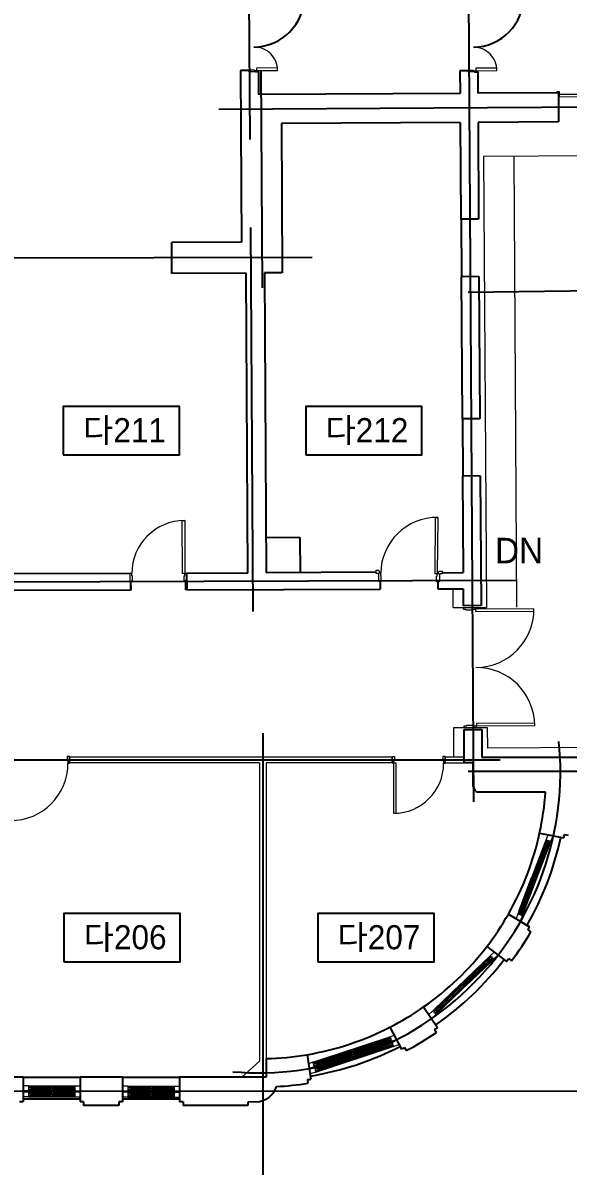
# Model space of a CAD drawing. Header units: millimetres. Extents: x 580267 to 706267, y -57600 to 28800.
# Drawn here: x 667335 to 676379, y -27585 to -8622 of the extents above; entities that cross this region are included whole.
import ezdxf
from ezdxf.enums import TextEntityAlignment as Align

# ---------------------------------------------------------------- set-up
doc = ezdxf.new("R2010")
doc.units = ezdxf.units.MM
doc.header["$LTSCALE"] = 5
for name, color, linetype, lineweight in [('ELE-1 (벽체 마감)', 3, 'Continuous', 9), ('ELE-2 (마감 창호)', 4, 'Continuous', 9), ('ELE-3  (마감)', 5, 'Continuous', 0)]:
    doc.layers.add(name, color=color, linetype=linetype, lineweight=lineweight)
for name, color, linetype in [('text', 7, 'Continuous'), ('단면선', 2, 'Continuous'), ('입면', 7, 'Continuous'), ('중심선', 1, 'Continuous')]:
    doc.layers.add(name, color=color, linetype=linetype)
doc.styles.get("Standard").update_dxf_attribs({"font": 'Gulim.ttf'})

msp = doc.modelspace()

# ---------------------------------------------------------------- linework, layer by layer
at = {"layer": 'ELE-1 (벽체 마감)'}
for p, q in [((676237.2, -9806.2), (677566, -9797.9)), ((676237.4, -9846.2), (677566.2, -9837.9)), ((674600.5, -11880.5), (674606.5, -12832.5)), ((674610.5, -11880.4), (674616.5, -12832.4)), ((674621.3, -15191.4), (674627.2, -16137.8)), ((674631.3, -15191.4), (674637.2, -16137.7)), ((668108.8, -20802), (668108.8, -20897)), ((673459.3, -20802), (668108.8, -20802)), ((673459.3, -20802), (673459.3, -20897)), ((674339.3, -20802), (674339.3, -20897)), ((674652.8, -20802), (674339.3, -20802)), ((671260.8, -20897), (668108.8, -20897)), ((671260.8, -20897), (671260.8, -25843.5)), ((673459.3, -20897), (671370.8, -20897)), ((671370.8, -20897), (671370.8, -25801.2)), ((674339.3, -20897), (674652.8, -20897)), ((671260.8, -25843.5), (670964.7, -26107.9))]:
    msp.add_line(p, q, dxfattribs=at)
at = {"layer": 'ELE-2 (마감 창호)'}
for p, q in [((671091.3, -9432.4), (671091.3, -9402.4)), ((671091.3, -9402.4), (671171.3, -9402.4)), ((671191.3, -9432.4), (671091.3, -9432.4)), ((671171.3, -9402.4), (671171.3, -9412.4)), ((671171.3, -9412.4), (671211.3, -9412.4)), ((671191.3, -9442.4), (671191.3, -9432.4)), ((671251.3, -9442.4), (671191.3, -9442.4)), ((671561, -9370.2), (671211.3, -9372.4)), ((671211.3, -9372.4), (671211.3, -9412.4)), ((671211.3, -9412.4), (671561.3, -9410.2)), ((671211.3, -9412.4), (671211.3, -9432.4)), ((671211.3, -9432.4), (671251.3, -9432.4)), ((671251.3, -9432.4), (671251.3, -9442.4)), ((671561.3, -9410.2), (671561, -9370.2)), ((674729.4, -9435.6), (674729.4, -9405.6)), ((674729.4, -9405.6), (674809.4, -9405.6)), ((674829.4, -9435.6), (674729.4, -9435.6)), ((674809.4, -9405.6), (674809.4, -9415.6)), ((674809.4, -9415.6), (674849.4, -9415.6)), ((674829.4, -9445.6), (674829.4, -9435.6)), ((674889.4, -9445.6), (674829.4, -9445.6)), ((675199.1, -9373.4), (674849.4, -9375.6)), ((674849.4, -9375.6), (674849.4, -9415.6)), ((674849.4, -9415.6), (675199.4, -9413.4)), ((674849.4, -9415.6), (674849.4, -9435.6)), ((674849.4, -9435.6), (674889.4, -9435.6)), ((674889.4, -9435.6), (674889.4, -9445.6)), ((675199.4, -9413.4), (675199.1, -9373.4)), ((676236.9, -9766.2), (676191.9, -9766.5)), ((676191.9, -9766.5), (676191.9, -9781.5)), ((676191.9, -9781.5), (676216.9, -9781.3)), ((676216.9, -9781.3), (676217.4, -9851.3)), ((676217.4, -9851.3), (676236.9, -9851.2)), ((676236.9, -9851.2), (676236.9, -9766.2)), ((669979, -16876), (670019, -16875.8)), ((669981.2, -17754), (669979, -16876)), ((670019, -16875.8), (670021.2, -17753.8)), ((674171.4, -17761.2), (674180.6, -16823.7)), ((674180.6, -16823.7), (674217.6, -16823.7)), ((674217.6, -16823.7), (674208.4, -17761.2)), ((669143.2, -17756), (669108.2, -17756.1)), ((669108.2, -17756.1), (669109, -17876)), ((669143.5, -17796), (669143.2, -17756)), ((669153.5, -17795.9), (669143.5, -17796)), ((669154, -17875.9), (669153.5, -17795.9)), ((670021.2, -17753.8), (669981.2, -17754)), ((670011.5, -17793.9), (670021.5, -17793.8)), ((670012, -17873.9), (670011.5, -17793.9)), ((670021.2, -17753.8), (670056.2, -17753.4)), ((670021.5, -17793.8), (670021.2, -17753.8)), ((670056.2, -17753.4), (670057, -17873.4)), ((673235.8, -17707), (673190.8, -17707)), ((673190.8, -17707), (673190.8, -17752)), ((673190.8, -17752), (673235.8, -17752)), ((673235.8, -17752), (673235.8, -17882)), ((673250.8, -17752), (673250.8, -17722)), ((673270.8, -17752), (673250.8, -17752)), ((673270.8, -17789), (673270.8, -17752)), ((673280.8, -17789), (673270.8, -17789)), ((673280.8, -17882), (673280.8, -17789)), ((674208.4, -17761.2), (674171.4, -17761.2)), ((674198.4, -17891.2), (674198.4, -17798.2)), ((674198.4, -17798.2), (674208.4, -17798.2)), ((674208.4, -17761.2), (674228.4, -17761.2)), ((674208.4, -17798.2), (674208.4, -17761.2)), ((674228.4, -17761.2), (674228.4, -17731.2)), ((674243.4, -17716.2), (674288.4, -17716.2)), ((674288.4, -17761.2), (674243.4, -17761.2)), ((674243.4, -17761.2), (674243.4, -17891.2)), ((674288.4, -17716.2), (674288.4, -17761.2)), ((669109, -17876), (669114, -17876)), ((669114, -17876), (669114.9, -18026.1)), ((669134, -17876), (669154, -17875.9)), ((669134.9, -18025.9), (669134, -17876)), ((670032, -17873.7), (670012, -17873.9)), ((670032.9, -18023.6), (670032, -17873.7)), ((670057, -17873.4), (670052, -17873.4)), ((670052, -17873.4), (670052.9, -18023.5)), ((673235.8, -17882), (673280.8, -17882)), ((674243.4, -17891.2), (674198.4, -17891.2)), ((669114.9, -18026.1), (669134.9, -18025.9)), ((670052.9, -18023.5), (670032.9, -18023.6)), ((674644.8, -18346.9), (674644.8, -18316.9)), ((674644.8, -18346.9), (674684.8, -18346.9)), ((674684.8, -18356.9), (674684.8, -18346.9)), ((674684.8, -18356.9), (674804.8, -18356.9)), ((674804.8, -18346.9), (674844.8, -18346.9)), ((674804.8, -18356.9), (674804.8, -18346.9)), ((674844.8, -18346.9), (674844.8, -18316.9)), ((675812.2, -18340.7), (674844.8, -18346.9)), ((674844.8, -18346.9), (674844.8, -18386.9)), ((674844.8, -18386.9), (675812.2, -18380.7)), ((675812.2, -18380.7), (675812.2, -18340.7)), ((674657.3, -20281.6), (674697.3, -20281.6)), ((674657.3, -20311.6), (674657.3, -20281.6)), ((674697.3, -20271.6), (674817.3, -20271.6)), ((674697.3, -20281.6), (674697.3, -20271.6)), ((674817.3, -20281.6), (674817.3, -20271.6)), ((674817.3, -20281.6), (674857.3, -20281.6)), ((674867.3, -20241.6), (674857.3, -20241.6)), ((674857.3, -20241.6), (674857.3, -20281.6)), ((674857.3, -20281.6), (675824.7, -20275.4)), ((674857.3, -20311.6), (674857.3, -20281.6)), ((675824.7, -20235.4), (674867.3, -20241.5)), ((674867.3, -20241.5), (674867.3, -20241.6)), ((675824.7, -20275.4), (675824.7, -20235.4)), ((668108.8, -20792), (668068.8, -20792)), ((668068.8, -20792), (668068.8, -20862)), ((668108.8, -20902), (668108.8, -20792)), ((673459.3, -20792), (673499.3, -20792)), ((673459.3, -20902), (673459.3, -20792)), ((673499.3, -20792), (673499.3, -20862)), ((674339.3, -20792), (674299.3, -20792)), ((674299.3, -20792), (674299.3, -20862)), ((674339.3, -20902), (674339.3, -20792)), ((668068.8, -20862), (668083.8, -20862)), ((668083.8, -20862), (668083.8, -20902)), ((668083.8, -20902), (668108.8, -20902)), ((673484.3, -20902), (673459.3, -20902)), ((673499.3, -20862), (673484.3, -20862)), ((673484.3, -20862), (673484.3, -20902)), ((673524.3, -20902), (673484.3, -20902)), ((673484.3, -20902), (673484.3, -21732)), ((673524.3, -21732), (673524.3, -20902)), ((674299.3, -20862), (674314.3, -20862)), ((674314.3, -20862), (674314.3, -20902)), ((674314.3, -20902), (674339.3, -20902)), ((673484.3, -21732), (673524.3, -21732)), ((675548.2, -23393.4), (676017.4, -22174.6)), ((676017.4, -22174.6), (676050.4, -22088.7)), ((676017.4, -22174.6), (676020.2, -22175.7)), ((676020.2, -22175.7), (676022, -22171)), ((676022, -22171), (676033.2, -22175.3)), ((676026, -22194), (676033.2, -22175.3)), ((676030.7, -22195.8), (676037.8, -22177.1)), ((676037.8, -22177.1), (676075.2, -22191.5)), ((676093.8, -22198.6), (676129.9, -22105.1)), ((675621.1, -23426.8), (676093.8, -22198.6)), ((675843.9, -22790.8), (676062.1, -22223.9)), ((675849.5, -22793), (676067.7, -22226.1)), ((676026, -22194), (676030.7, -22195.8)), ((676050.5, -22224.8), (676064.5, -22188.4)), ((676050.5, -22224.8), (676058.5, -22227.9)), ((676058.2, -22229.9), (676058.5, -22227.9)), ((676059.3, -22231.4), (676058.2, -22229.9)), ((676058.5, -22227.9), (676063, -22218.9)), ((676062.1, -22223.9), (676067.7, -22226.1)), ((676063, -22218.9), (676070.5, -22221.8)), ((676064.5, -22188.4), (676073.9, -22192)), ((676064.9, -22233.6), (676066.6, -22233.2)), ((676066.6, -22233.2), (676067.8, -22231.5)), ((676066.7, -22210.7), (676073.9, -22192)), ((676066.7, -22210.7), (676073.2, -22213.2)), ((676070.5, -22221.8), (676067.8, -22231.5)), ((676067.8, -22231.5), (676075.7, -22234.5)), ((676068, -22210.1), (676075.2, -22191.5)), ((676068, -22210.1), (676072.7, -22211.9)), ((676072.7, -22211.9), (676079.8, -22193.3)), ((676073.2, -22213.2), (676080.4, -22194.6)), ((676075.7, -22234.5), (676089.7, -22198.1)), ((676079.8, -22193.3), (676093.8, -22198.6)), ((676080.4, -22194.6), (676089.7, -22198.1)), ((675572.9, -23369.7), (675791.1, -22802.7)), ((675578.5, -23371.8), (675796.7, -22804.8)), ((675793.6, -22767.2), (675779.6, -22803.6)), ((675779.6, -22803.6), (675787.5, -22806.6)), ((675787.2, -22808.7), (675787.5, -22806.6)), ((675788.3, -22810.1), (675787.2, -22808.7)), ((675787.5, -22806.6), (675792, -22797.6)), ((675791.1, -22802.7), (675796.7, -22804.8)), ((675792, -22797.6), (675799.5, -22800.5)), ((675793.6, -22767.2), (675818.8, -22776.9)), ((675793.9, -22812.3), (675795.6, -22811.9)), ((675795.6, -22811.9), (675796.8, -22810.2)), ((675799.5, -22800.5), (675796.8, -22810.2)), ((675796.8, -22810.2), (675804.7, -22813.3)), ((675804.7, -22813.3), (675818.8, -22776.9)), ((675804.7, -22813.3), (675818.8, -22776.9)), ((675835.9, -22782.4), (675821.9, -22818.8)), ((675821.9, -22818.8), (675847.1, -22828.5)), ((675835.9, -22782.4), (675843.8, -22785.4)), ((675841.2, -22795.1), (675843.8, -22785.4)), ((675841.2, -22795.1), (675848.7, -22798)), ((675845, -22783.8), (675843.8, -22785.4)), ((675843.9, -22790.8), (675849.5, -22793)), ((675846.8, -22783.4), (675845, -22783.8)), ((675861.1, -22792.1), (675847.1, -22828.5)), ((675848.7, -22798), (675853.2, -22789)), ((675852.4, -22785.5), (675853.4, -22787)), ((675853.4, -22787), (675853.2, -22789)), ((675853.2, -22789), (675861.1, -22792.1)), ((675548.2, -23393.4), (675515.2, -23479.2)), ((675548.2, -23393.4), (675551, -23394.4)), ((675551, -23394.4), (675549.2, -23399.1)), ((675549.2, -23399.1), (675560.4, -23403.4)), ((675550.5, -23398.5), (675564.5, -23362.1)), ((675550.5, -23398.5), (675559.9, -23402.1)), ((675567, -23383.5), (675559.9, -23402.1)), ((675567.6, -23384.8), (675560.4, -23403.4)), ((675564.5, -23362.1), (675572.5, -23365.2)), ((675572.3, -23386.6), (675565.1, -23405.2)), ((675565.1, -23405.2), (675602.4, -23419.6)), ((675573.6, -23386), (675566.4, -23404.6)), ((675566.4, -23404.6), (675575.7, -23408.2)), ((675567, -23383.5), (675573.6, -23386)), ((675567.6, -23384.8), (675572.3, -23386.6)), ((675572.5, -23365.2), (675569.8, -23374.9)), ((675569.8, -23374.9), (675577.3, -23377.8)), ((675573.6, -23363.5), (675572.5, -23365.2)), ((675572.5, -23370.6), (675578.1, -23372.7)), ((675575.4, -23363.1), (675573.6, -23363.5)), ((675589.7, -23371.8), (675575.7, -23408.2)), ((675577.3, -23377.8), (675581.8, -23368.8)), ((675581, -23365.3), (675582, -23366.7)), ((675582, -23366.7), (675581.8, -23368.8)), ((675581.8, -23368.8), (675589.7, -23371.8)), ((675621.1, -23426.8), (675584.9, -23520.7)), ((675609.6, -23400.9), (675602.4, -23419.6)), ((675614.3, -23402.7), (675607.1, -23421.4)), ((675607.1, -23421.4), (675621.1, -23426.8)), ((675609.6, -23400.9), (675614.3, -23402.7)), ((675084.3, -24098.9), (675150.8, -24035.3)), ((674134.6, -25006.1), (675084.3, -24098.9)), ((674186.2, -25067.4), (675143.2, -24153.3)), ((674661.8, -24584.8), (675103.7, -24162.6)), ((674665.9, -24589.1), (675107.8, -24167)), ((675083.8, -24120.1), (675098.3, -24106.3)), ((675083.8, -24120.1), (675087.3, -24123.7)), ((675084.3, -24098.9), (675086.4, -24101)), ((675086.4, -24101), (675090, -24097.6)), ((675087.3, -24123.7), (675101.7, -24109.9)), ((675090, -24097.6), (675098.3, -24106.3)), ((675092.8, -24158.5), (675121, -24131.5)), ((675092.8, -24158.5), (675098.7, -24164.6)), ((675097.6, -24166.4), (675098.7, -24164.6)), ((675097.9, -24168.2), (675097.6, -24166.4)), ((675098.7, -24164.6), (675106.6, -24158.4)), ((675101.7, -24109.9), (675129.3, -24138.8)), ((675102.1, -24172.5), (675103.8, -24172.9)), ((675103.7, -24162.6), (675107.8, -24167)), ((675103.8, -24172.9), (675105.6, -24171.9)), ((675112.1, -24164.2), (675105.6, -24171.9)), ((675105.6, -24171.9), (675111.5, -24178)), ((675106.6, -24158.4), (675112.1, -24164.2)), ((675111.5, -24178), (675139.7, -24151.1)), ((675113.5, -24152.6), (675127.9, -24138.8)), ((675113.5, -24152.6), (675118.3, -24157.7)), ((675114.9, -24152.6), (675129.3, -24138.8)), ((675114.9, -24152.6), (675118.3, -24156.2)), ((675118.3, -24156.2), (675132.8, -24142.4)), ((675118.3, -24157.7), (675132.8, -24143.8)), ((675121, -24131.5), (675127.9, -24138.8)), ((675132.8, -24142.4), (675143.2, -24153.3)), ((675132.8, -24143.8), (675139.7, -24151.1)), ((675143.2, -24153.3), (675215.8, -24083.8)), ((674167, -24995.1), (674609, -24572.9)), ((674171.2, -24999.5), (674613.2, -24577.3)), ((674626.3, -24541.9), (674598.1, -24568.8)), ((674598.1, -24568.8), (674604, -24574.9)), ((674602.9, -24576.7), (674604, -24574.9)), ((674603.2, -24578.5), (674602.9, -24576.7)), ((674604, -24574.9), (674611.9, -24568.8)), ((674607.4, -24582.8), (674609.1, -24583.2)), ((674609, -24572.9), (674613.2, -24577.3)), ((674609.1, -24583.2), (674610.9, -24582.2)), ((674617.5, -24574.5), (674610.9, -24582.2)), ((674610.9, -24582.2), (674616.8, -24588.3)), ((674611.9, -24568.8), (674617.5, -24574.5)), ((674616.8, -24588.3), (674645, -24561.4)), ((674616.8, -24588.3), (674645, -24561.4)), ((674626.3, -24541.9), (674645, -24561.4)), ((674658.2, -24573.7), (674630, -24600.6)), ((674630, -24600.6), (674648.6, -24620.2)), ((674676.8, -24593.2), (674648.6, -24620.2)), ((674657.5, -24587.5), (674664, -24579.9)), ((674657.5, -24587.5), (674663, -24593.3)), ((674658.2, -24573.7), (674664, -24579.9)), ((674661.8, -24584.8), (674665.9, -24589.1)), ((674663, -24593.3), (674670.9, -24587.1)), ((674665.8, -24578.8), (674664, -24579.9)), ((674667.6, -24579.2), (674665.8, -24578.8)), ((674672, -24585.3), (674670.9, -24587.1)), ((674670.9, -24587.1), (674676.8, -24593.2)), ((674671.7, -24583.6), (674672, -24585.3)), ((674134.6, -25006.1), (674068.1, -25069.6)), ((674136.7, -25008.2), (674133.1, -25011.7)), ((674133.1, -25011.7), (674141.3, -25020.4)), ((674134.5, -25011.7), (674162.7, -24984.8)), ((674134.5, -25011.7), (674141.4, -25019)), ((674134.6, -25006.1), (674136.7, -25008.2)), ((674155.8, -25006.6), (674141.3, -25020.4)), ((674155.8, -25005.1), (674141.4, -25019)), ((674159.3, -25010.2), (674144.8, -25024)), ((674144.8, -25024), (674172.4, -25052.9)), ((674160.7, -25010.2), (674146.2, -25024)), ((674146.2, -25024), (674153.1, -25031.3)), ((674181.3, -25004.3), (674153.1, -25031.3)), ((674155.8, -25005.1), (674160.7, -25010.2)), ((674155.8, -25006.6), (674159.3, -25010.2)), ((674168.5, -24990.9), (674162, -24998.6)), ((674162, -24998.6), (674167.5, -25004.4)), ((674162.7, -24984.8), (674168.5, -24990.9)), ((674166.3, -24995.8), (674170.5, -25000.2)), ((674167.5, -25004.4), (674175.5, -24998.2)), ((674170.3, -24989.9), (674168.5, -24990.9)), ((674172.1, -24990.3), (674170.3, -24989.9)), ((674176.6, -24996.4), (674175.5, -24998.2)), ((674175.5, -24998.2), (674181.3, -25004.3)), ((674176.2, -24994.7), (674176.6, -24996.4)), ((674186.2, -25067.4), (674113.6, -25136.8)), ((674186.9, -25039.1), (674172.4, -25052.9)), ((674190.3, -25042.7), (674175.9, -25056.5)), ((674175.9, -25056.5), (674186.2, -25067.4)), ((674186.9, -25039.1), (674190.3, -25042.7)), ((672146, -25862), (673421.3, -25438.8)), ((672166.4, -25939.5), (673451.2, -25513.2)), ((672174.3, -25947.2), (673449.6, -25524.1)), ((672194.7, -26024.7), (673479.5, -25598.5)), ((672817.1, -25702), (673411.5, -25504.8)), ((672819, -25707.7), (673413.4, -25510.4)), ((672845.4, -25787.2), (673439.8, -25590)), ((672847.3, -25792.9), (673441.7, -25595.7)), ((673403.5, -25496.4), (673440.5, -25484.1)), ((673403.5, -25496.4), (673406.2, -25504.4)), ((673403.9, -25507.3), (673404.4, -25505.5)), ((673404.4, -25505.5), (673406.2, -25504.4)), ((673405.8, -25513), (673407.2, -25514.1)), ((673406.2, -25504.4), (673416, -25502.2)), ((673407.2, -25514.1), (673409.3, -25513.9)), ((673418.5, -25509.8), (673409.3, -25513.9)), ((673409.3, -25513.9), (673412, -25522)), ((673411.5, -25504.8), (673413.4, -25510.4)), ((673411.8, -25457.8), (673430.7, -25451.5)), ((673411.8, -25457.8), (673413.3, -25462.5)), ((673412, -25522), (673449, -25509.7)), ((673413.3, -25462.5), (673432.3, -25456.2)), ((673416, -25502.2), (673418.5, -25509.8)), ((673421.3, -25438.8), (673494.8, -25414.5)), ((673421.3, -25438.8), (673422.2, -25441.7)), ((673422.2, -25441.7), (673427, -25440.1)), ((673424.7, -25499.9), (673443.6, -25493.6)), ((673424.7, -25499.9), (673426.9, -25506.5)), ((673425.9, -25500.5), (673444.9, -25494.2)), ((673425.9, -25500.5), (673427.5, -25505.3)), ((673426.9, -25506.5), (673445.8, -25500.2)), ((673427, -25440.1), (673430.7, -25451.5)), ((673427.5, -25505.3), (673446.5, -25499)), ((673431.8, -25581.6), (673468.8, -25569.3)), ((673431.8, -25581.6), (673434.4, -25589.7)), ((673432.2, -25592.5), (673432.7, -25590.8)), ((673432.3, -25456.2), (673444.9, -25494.2)), ((673432.7, -25590.8), (673434.4, -25589.7)), ((673434.1, -25598.2), (673435.5, -25599.3)), ((673434.4, -25589.7), (673444.3, -25587.5)), ((673435.5, -25599.3), (673437.6, -25599.2)), ((673446.8, -25595.1), (673437.6, -25599.2)), ((673437.6, -25599.2), (673440.3, -25607.3)), ((673439.8, -25590), (673441.7, -25595.7)), ((673440, -25543.1), (673459, -25536.8)), ((673440, -25543.1), (673441.6, -25547.8)), ((673440.3, -25607.3), (673477.3, -25595)), ((673440.5, -25484.1), (673443.6, -25493.6)), ((673441.6, -25547.8), (673460.6, -25541.5)), ((673444.3, -25587.5), (673446.8, -25595.1)), ((673445.8, -25500.2), (673449, -25509.7)), ((673446.5, -25499), (673451.2, -25513.2)), ((673449.6, -25524.1), (673536.9, -25495.1)), ((673449.6, -25524.1), (673450.5, -25526.9)), ((673450.5, -25526.9), (673455.2, -25525.4)), ((673451.2, -25513.2), (673532.3, -25486.3)), ((673453, -25585.1), (673471.9, -25578.8)), ((673453, -25585.1), (673455.2, -25591.8)), ((673454.2, -25585.8), (673473.2, -25579.5)), ((673454.2, -25585.8), (673455.8, -25590.5)), ((673455.2, -25525.4), (673459, -25536.8)), ((673455.2, -25591.8), (673474.1, -25585.5)), ((673455.8, -25590.5), (673474.8, -25584.2)), ((673460.6, -25541.5), (673473.2, -25579.5)), ((673468.8, -25569.3), (673471.9, -25578.8)), ((673474.1, -25585.5), (673477.3, -25595)), ((673474.8, -25584.2), (673479.5, -25598.5)), ((673479.5, -25598.5), (673574.4, -25567)), ((672180, -25866), (672774.5, -25668.7)), ((672181.9, -25871.6), (672776.4, -25674.4)), ((672208.3, -25951.2), (672802.8, -25754)), ((672210.2, -25956.9), (672804.7, -25759.7)), ((672803.5, -25648), (672766.4, -25660.3)), ((672766.4, -25660.3), (672769.1, -25668.4)), ((672766.9, -25671.2), (672767.4, -25669.5)), ((672767.4, -25669.5), (672769.1, -25668.4)), ((672768.8, -25676.9), (672770.2, -25678)), ((672769.1, -25668.4), (672778.9, -25666.2)), ((672770.2, -25678), (672772.3, -25677.9)), ((672781.4, -25673.8), (672772.3, -25677.9)), ((672772.3, -25677.9), (672774.9, -25685.9)), ((672774.5, -25668.7), (672776.4, -25674.4)), ((672774.9, -25685.9), (672812, -25673.7)), ((672774.9, -25685.9), (672812, -25673.7)), ((672778.9, -25666.2), (672781.4, -25673.8)), ((672818.6, -25690.4), (672781.6, -25702.7)), ((672781.6, -25702.7), (672790.1, -25728.3)), ((672827.1, -25716.1), (672790.1, -25728.3)), ((672831.7, -25733.3), (672794.7, -25745.6)), ((672794.7, -25745.6), (672797.4, -25753.6)), ((672795.2, -25756.5), (672795.7, -25754.7)), ((672795.7, -25754.7), (672797.4, -25753.6)), ((672797.1, -25762.2), (672798.5, -25763.3)), ((672797.4, -25753.6), (672807.2, -25751.4)), ((672798.5, -25763.3), (672800.6, -25763.1)), ((672809.7, -25759), (672800.6, -25763.1)), ((672800.6, -25763.1), (672803.2, -25771.2)), ((672802.8, -25754), (672804.7, -25759.7)), ((672803.2, -25771.2), (672840.3, -25758.9)), ((672803.2, -25771.2), (672840.3, -25758.9)), ((672803.5, -25648), (672812, -25673.7)), ((672807.2, -25751.4), (672809.7, -25759)), ((672846.9, -25775.7), (672809.9, -25788)), ((672809.9, -25788), (672818.4, -25813.6)), ((672812.1, -25702.6), (672821.3, -25698.5)), ((672812.1, -25702.6), (672814.6, -25710.2)), ((672814.6, -25710.2), (672824.4, -25708)), ((672817.1, -25702), (672819, -25707.7)), ((672818.6, -25690.4), (672821.3, -25698.5)), ((672823.3, -25698.3), (672821.3, -25698.5)), ((672824.7, -25699.4), (672823.3, -25698.3)), ((672826.1, -25706.9), (672824.4, -25708)), ((672824.4, -25708), (672827.1, -25716.1)), ((672826.6, -25705.1), (672826.1, -25706.9)), ((672831.7, -25733.3), (672840.3, -25758.9)), ((672840.4, -25787.9), (672849.5, -25783.8)), ((672840.4, -25787.9), (672842.9, -25795.4)), ((672845.4, -25787.2), (672847.3, -25792.9)), ((672846.9, -25775.7), (672849.5, -25783.8)), ((672851.6, -25783.6), (672849.5, -25783.8)), ((672853, -25784.7), (672851.6, -25783.6)), ((672146, -25862), (672072.8, -25886.2)), ((672166.4, -25939.5), (672085.4, -25966.3)), ((672174.3, -25947.2), (672087, -25976.2)), ((672146.9, -25864.8), (672142.2, -25866.4)), ((672142.2, -25866.4), (672146, -25877.8)), ((672143.5, -25867), (672180.5, -25854.7)), ((672143.5, -25867), (672146.6, -25876.5)), ((672146, -25862), (672146.9, -25864.8)), ((672165, -25871.5), (672146, -25877.8)), ((672165.6, -25870.2), (672146.6, -25876.5)), ((672166.5, -25876.2), (672147.6, -25882.5)), ((672147.6, -25882.5), (672160.2, -25920.5)), ((672167.8, -25876.8), (672148.8, -25883.1)), ((672148.8, -25883.1), (672152, -25892.6)), ((672189, -25880.4), (672152, -25892.6)), ((672179.1, -25914.2), (672160.2, -25920.5)), ((672180.7, -25918.9), (672161.7, -25925.2)), ((672161.7, -25925.2), (672166.4, -25939.5)), ((672165, -25871.5), (672166.5, -25876.2)), ((672165.6, -25870.2), (672167.8, -25876.8)), ((672175.2, -25950.1), (672170.5, -25951.6)), ((672170.5, -25951.6), (672174.3, -25963)), ((672171.8, -25952.3), (672208.8, -25940)), ((672171.8, -25952.3), (672174.9, -25961.8)), ((672183.2, -25862.8), (672174, -25866.9)), ((672174, -25866.9), (672176.5, -25874.5)), ((672174.3, -25947.2), (672175.2, -25950.1)), ((672193.3, -25956.7), (672174.3, -25963)), ((672193.9, -25955.5), (672174.9, -25961.8)), ((672194.8, -25961.5), (672175.8, -25967.8)), ((672175.8, -25967.8), (672188.4, -26005.7)), ((672176.5, -25874.5), (672186.3, -25872.3)), ((672196.1, -25962.1), (672177.1, -25968.4)), ((672177.1, -25968.4), (672180.3, -25977.9)), ((672179, -25866.3), (672180.9, -25872)), ((672179.1, -25914.2), (672180.7, -25918.9)), ((672217.3, -25965.6), (672180.3, -25977.9)), ((672180.5, -25854.7), (672183.2, -25862.8)), ((672185.2, -25862.6), (672183.2, -25862.8)), ((672186.6, -25863.7), (672185.2, -25862.6)), ((672188, -25871.2), (672186.3, -25872.3)), ((672186.3, -25872.3), (672189, -25880.4)), ((672188.5, -25869.4), (672188, -25871.2)), ((672193.3, -25956.7), (672194.8, -25961.5)), ((672193.9, -25955.5), (672196.1, -25962.1)), ((672211.4, -25948.1), (672202.3, -25952.2)), ((672202.3, -25952.2), (672204.8, -25959.7)), ((672204.8, -25959.7), (672214.6, -25957.5)), ((672207.3, -25951.5), (672209.2, -25957.2)), ((672208.8, -25940), (672211.4, -25948.1)), ((672213.5, -25947.9), (672211.4, -25948.1)), ((672214.9, -25949), (672213.5, -25947.9)), ((672216.3, -25956.4), (672214.6, -25957.5)), ((672214.6, -25957.5), (672217.3, -25965.6)), ((672216.8, -25954.7), (672216.3, -25956.4)), ((672855.4, -25801.3), (672818.4, -25813.6)), ((672842.9, -25795.4), (672852.7, -25793.2)), ((672854.4, -25792.1), (672852.7, -25793.2)), ((672852.7, -25793.2), (672855.4, -25801.3)), ((672854.9, -25790.4), (672854.4, -25792.1)), ((672194.7, -26024.7), (672099.6, -26056.3)), ((672207.4, -25999.4), (672188.4, -26005.7)), ((672209, -26004.2), (672190, -26010.5)), ((672190, -26010.5), (672194.7, -26024.7)), ((672207.4, -25999.4), (672209, -26004.2)), ((667434.9, -26255.3), (667341.9, -26255.4)), ((667430, -26335.3), (667341.9, -26335.4)), ((667435, -26355.3), (667342, -26355.4)), ((667429.9, -26258.3), (667429.9, -26270.3)), ((667434.9, -26258.3), (667429.9, -26258.3)), ((667449.9, -26270.3), (667429.9, -26270.3)), ((667430, -26275.3), (667430, -26315.3)), ((667450, -26275.3), (667430, -26275.3)), ((667450, -26315.3), (667430, -26315.3)), ((667430, -26320.3), (667430, -26335.3)), ((667450, -26320.3), (667430, -26320.3)), ((667430, -26335.3), (668197.8, -26334.8)), ((667430.9, -26259.3), (667430.9, -26269.3)), ((667430.9, -26259.3), (667469.9, -26259.3)), ((667450.9, -26269.3), (667430.9, -26269.3)), ((667431, -26276.3), (667431, -26286.3)), ((667451, -26276.3), (667431, -26276.3)), ((667470, -26286.3), (667431, -26286.3)), ((667434.9, -26255.3), (668192.8, -26254.8)), ((667434.9, -26255.3), (667434.9, -26258.3)), ((667435, -26355.3), (668192.9, -26354.8)), ((667435, -26355.3), (667435, -26358.3)), ((667449.9, -26270.3), (667450, -26275.3)), ((667450, -26315.3), (667450, -26320.3)), ((667450.9, -26269.3), (667451, -26276.3)), ((667469.9, -26267.8), (667459.9, -26268.8)), ((667459.9, -26268.8), (667460, -26276.8)), ((667460, -26276.8), (667470, -26277.8)), ((667464.9, -26269.8), (667465, -26275.8)), ((667465.9, -26269.8), (667799.4, -26269.6)), ((667466, -26275.8), (667799.4, -26275.6)), ((667469.9, -26259.3), (667469.9, -26267.8)), ((667471.9, -26268.3), (667469.9, -26267.8)), ((667472, -26277.3), (667470, -26277.8)), ((667470, -26277.8), (667470, -26286.3)), ((667472.9, -26269.8), (667471.9, -26268.3)), ((667473, -26275.8), (667472, -26277.3)), ((667791.4, -26269.6), (667792.4, -26268.1)), ((667791.4, -26275.6), (667792.4, -26277.1)), ((667792.4, -26268.1), (667794.4, -26267.6)), ((667792.4, -26277.1), (667794.4, -26277.6)), ((667794.4, -26259.1), (667794.4, -26267.6)), ((667833.4, -26259.1), (667794.4, -26259.1)), ((667794.4, -26267.6), (667804.4, -26268.6)), ((667804.4, -26276.6), (667794.4, -26277.6)), ((667794.4, -26277.6), (667794.4, -26286.1)), ((667794.4, -26286.1), (667833.4, -26286.1)), ((667794.4, -26286.1), (667833.4, -26286.1)), ((667795.5, -26304.1), (667795.5, -26331.1)), ((667834.5, -26304.1), (667795.5, -26304.1)), ((667834.5, -26331.1), (667795.5, -26331.1)), ((667799.4, -26269.6), (667799.4, -26275.6)), ((667804.4, -26268.6), (667804.4, -26276.6)), ((667824.5, -26313.6), (667834.5, -26312.6)), ((667824.5, -26313.6), (667824.5, -26321.6)), ((667824.5, -26321.6), (667834.5, -26322.6)), ((667829.5, -26314.6), (668162.8, -26314.3)), ((667829.5, -26314.6), (667829.5, -26320.6)), ((667829.5, -26320.6), (668162.8, -26320.3)), ((667833.4, -26259.1), (667833.4, -26286.1)), ((667834.5, -26304.1), (667834.5, -26312.6)), ((667836.5, -26313.1), (667834.5, -26312.6)), ((667836.5, -26322.1), (667834.5, -26322.6)), ((667834.5, -26322.6), (667834.5, -26331.1)), ((667837.5, -26314.6), (667836.5, -26313.1)), ((667837.5, -26320.6), (667836.5, -26322.1)), ((668154.8, -26314.3), (668155.8, -26312.8)), ((668154.8, -26320.3), (668155.8, -26321.8)), ((668155.8, -26312.8), (668157.8, -26312.3)), ((668155.8, -26321.8), (668157.8, -26322.3)), ((668157.8, -26303.8), (668157.8, -26312.3)), ((668157.8, -26303.8), (668196.8, -26303.8)), ((668157.8, -26312.3), (668167.8, -26313.3)), ((668167.8, -26321.3), (668157.8, -26322.3)), ((668157.8, -26322.3), (668157.8, -26330.8)), ((668157.8, -26330.8), (668196.8, -26330.8)), ((668162.8, -26314.3), (668162.8, -26320.3)), ((668167.8, -26313.3), (668167.8, -26321.3)), ((668176.8, -26313.8), (668176.8, -26320.8)), ((668176.8, -26313.8), (668196.8, -26313.8)), ((668176.8, -26320.8), (668196.8, -26320.8)), ((668177.8, -26269.8), (668177.8, -26274.8)), ((668177.8, -26269.8), (668197.8, -26269.8)), ((668177.8, -26274.8), (668197.8, -26274.8)), ((668177.8, -26314.8), (668177.8, -26319.8)), ((668177.8, -26314.8), (668197.8, -26314.8)), ((668177.8, -26319.8), (668197.8, -26319.8)), ((668192.8, -26254.8), (668192.8, -26257.8)), ((668192.8, -26254.8), (668285.8, -26254.8)), ((668192.8, -26257.8), (668197.8, -26257.8)), ((668192.9, -26354.8), (668192.9, -26357.8)), ((668192.9, -26354.8), (668285.9, -26354.8)), ((668192.9, -26357.8), (668197.9, -26357.8)), ((668196.8, -26303.8), (668196.8, -26313.8)), ((668196.8, -26320.8), (668196.8, -26330.8)), ((668197.8, -26257.8), (668197.8, -26269.8)), ((668197.8, -26274.8), (668197.8, -26314.8)), ((668197.8, -26319.8), (668197.8, -26334.8)), ((668197.8, -26334.8), (668285.9, -26334.8)), ((668197.9, -26357.8), (668197.9, -26369.8)), ((669083.2, -26259.2), (668989.2, -26259.3)), ((669078.2, -26339.2), (668989.3, -26339.3)), ((669078.2, -26262.2), (669078.2, -26274.2)), ((669083.2, -26262.2), (669078.2, -26262.2)), ((669098.2, -26274.2), (669078.2, -26274.2)), ((669078.2, -26279.2), (669078.2, -26319.2)), ((669098.2, -26279.2), (669078.2, -26279.2)), ((669098.2, -26319.2), (669078.2, -26319.2)), ((669078.2, -26324.2), (669078.2, -26339.2)), ((669098.2, -26324.2), (669078.2, -26324.2)), ((669078.2, -26339.2), (669846.1, -26338.7)), ((669079.2, -26263.2), (669079.2, -26273.2)), ((669079.2, -26263.2), (669118.2, -26263.2)), ((669099.2, -26273.2), (669079.2, -26273.2)), ((669079.2, -26280.2), (669079.2, -26290.2)), ((669099.2, -26280.2), (669079.2, -26280.2)), ((669118.2, -26290.2), (669079.2, -26290.2)), ((669083.2, -26259.2), (669841, -26258.7)), ((669083.2, -26259.2), (669083.2, -26262.2)), ((669098.2, -26274.2), (669098.2, -26279.2)), ((669098.2, -26319.2), (669098.2, -26324.2)), ((669099.2, -26273.2), (669099.2, -26280.2)), ((669118.2, -26271.7), (669108.2, -26272.7)), ((669108.2, -26272.7), (669108.2, -26280.7)), ((669108.2, -26280.7), (669118.2, -26281.7)), ((669113.2, -26273.7), (669113.2, -26279.7)), ((669114.2, -26273.7), (669447.7, -26273.4)), ((669114.2, -26279.7), (669447.7, -26279.4)), ((669118.2, -26263.2), (669118.2, -26271.7)), ((669120.2, -26272.2), (669118.2, -26271.7)), ((669120.2, -26281.2), (669118.2, -26281.7)), ((669118.2, -26281.7), (669118.2, -26290.2)), ((669121.2, -26273.7), (669120.2, -26272.2)), ((669121.2, -26279.7), (669120.2, -26281.2)), ((669439.7, -26273.5), (669440.7, -26272)), ((669439.7, -26279.5), (669440.7, -26281)), ((669440.7, -26272), (669442.7, -26271.5)), ((669440.7, -26281), (669442.7, -26281.5)), ((669481.6, -26262.9), (669442.6, -26263)), ((669442.6, -26263), (669442.7, -26271.5)), ((669442.7, -26271.5), (669452.7, -26272.4)), ((669452.7, -26280.4), (669442.7, -26281.5)), ((669442.7, -26281.5), (669442.7, -26290)), ((669442.7, -26290), (669481.7, -26289.9)), ((669442.7, -26290), (669481.7, -26289.9)), ((669482.7, -26307.9), (669443.7, -26308)), ((669443.7, -26308), (669443.7, -26335)), ((669482.7, -26334.9), (669443.7, -26335)), ((669447.7, -26273.4), (669447.7, -26279.4)), ((669452.7, -26272.4), (669452.7, -26280.4)), ((669472.7, -26317.4), (669482.7, -26316.4)), ((669472.7, -26317.4), (669472.7, -26325.4)), ((669472.7, -26325.4), (669482.7, -26326.4)), ((669477.7, -26318.4), (669811.1, -26318.2)), ((669477.7, -26318.4), (669477.7, -26324.4)), ((669477.7, -26324.4), (669811.1, -26324.2)), ((669481.6, -26262.9), (669481.7, -26289.9)), ((669482.7, -26307.9), (669482.7, -26316.4)), ((669484.7, -26316.9), (669482.7, -26316.4)), ((669484.7, -26325.9), (669482.7, -26326.4)), ((669482.7, -26326.4), (669482.7, -26334.9)), ((669485.7, -26318.4), (669484.7, -26316.9)), ((669485.7, -26324.4), (669484.7, -26325.9)), ((669803.1, -26318.2), (669804, -26316.7)), ((669803.1, -26324.2), (669804.1, -26325.7)), ((669804, -26316.7), (669806, -26316.2)), ((669804.1, -26325.7), (669806.1, -26326.2)), ((669806, -26307.7), (669806, -26316.2)), ((669806, -26307.7), (669845, -26307.7)), ((669806, -26316.2), (669816, -26317.2)), ((669816.1, -26325.2), (669806.1, -26326.2)), ((669806.1, -26326.2), (669806.1, -26334.7)), ((669806.1, -26334.7), (669845.1, -26334.7)), ((669811.1, -26318.2), (669811.1, -26324.2)), ((669816, -26317.2), (669816.1, -26325.2)), ((669825, -26317.7), (669825.1, -26324.7)), ((669825, -26317.7), (669845, -26317.7)), ((669825.1, -26324.7), (669845.1, -26324.7)), ((669826, -26273.7), (669826, -26278.7)), ((669826, -26273.7), (669846, -26273.7)), ((669826, -26278.7), (669846, -26278.7)), ((669826.1, -26318.7), (669826.1, -26323.7)), ((669826.1, -26318.7), (669846.1, -26318.7)), ((669826.1, -26323.7), (669846.1, -26323.7)), ((669841, -26258.7), (669935, -26258.6)), ((669841, -26258.7), (669841, -26261.7)), ((669841, -26261.7), (669846, -26261.7)), ((669845, -26307.7), (669845, -26317.7)), ((669845.1, -26324.7), (669845.1, -26334.7)), ((669846, -26261.7), (669846, -26273.7)), ((669846, -26278.7), (669846.1, -26318.7)), ((669846.1, -26323.7), (669846.1, -26338.7)), ((669846.1, -26338.7), (669935, -26338.6)), ((667430.1, -26435.3), (667342, -26435.4)), ((667430, -26358.3), (667430, -26370.3)), ((667435, -26358.3), (667430, -26358.3)), ((667450, -26370.3), (667430, -26370.3)), ((667430, -26375.3), (667430, -26415.3)), ((667450, -26375.3), (667430, -26375.3)), ((667450, -26415.3), (667430, -26415.3)), ((667430.1, -26420.3), (667430.1, -26435.3)), ((667450.1, -26420.3), (667430.1, -26420.3)), ((667430.1, -26435.3), (668197.9, -26434.8)), ((667431, -26359.3), (667431, -26369.3)), ((667431, -26359.3), (667470, -26359.3)), ((667451, -26369.3), (667431, -26369.3)), ((667431, -26376.3), (667431, -26386.3)), ((667451, -26376.3), (667431, -26376.3)), ((667470, -26386.3), (667431, -26386.3)), ((667450, -26370.3), (667450, -26375.3)), ((667450, -26415.3), (667450.1, -26420.3)), ((667451, -26369.3), (667451, -26376.3)), ((667470, -26367.8), (667460, -26368.8)), ((667460, -26368.8), (667460, -26376.8)), ((667460, -26376.8), (667470, -26377.8)), ((667465, -26369.8), (667465, -26375.8)), ((667466, -26369.8), (667799.5, -26369.6)), ((667466, -26375.8), (667799.5, -26375.6)), ((667470, -26359.3), (667470, -26367.8)), ((667472, -26368.3), (667470, -26367.8)), ((667472, -26377.3), (667470, -26377.8)), ((667470, -26377.8), (667470, -26386.3)), ((667473, -26369.8), (667472, -26368.3)), ((667473, -26375.8), (667472, -26377.3)), ((667791.5, -26369.6), (667792.5, -26368.1)), ((667791.5, -26375.6), (667792.5, -26377.1)), ((667792.5, -26368.1), (667794.5, -26367.6)), ((667792.5, -26377.1), (667794.5, -26377.6)), ((667794.5, -26359.1), (667794.5, -26367.6)), ((667833.5, -26359.1), (667794.5, -26359.1)), ((667794.5, -26367.6), (667804.5, -26368.6)), ((667804.5, -26376.6), (667794.5, -26377.6)), ((667794.5, -26377.6), (667794.5, -26386.1)), ((667794.5, -26386.1), (667833.5, -26386.1)), ((667794.5, -26386.1), (667833.5, -26386.1)), ((667795.5, -26404.1), (667795.5, -26431.1)), ((667834.5, -26404.1), (667795.5, -26404.1)), ((667834.5, -26431.1), (667795.5, -26431.1)), ((667799.5, -26369.6), (667799.5, -26375.6)), ((667804.5, -26368.6), (667804.5, -26376.6)), ((667824.5, -26413.6), (667834.5, -26412.6)), ((667824.5, -26413.6), (667824.5, -26421.6)), ((667824.5, -26421.6), (667834.5, -26422.6)), ((667829.5, -26414.6), (668162.9, -26414.3)), ((667829.5, -26414.6), (667829.5, -26420.6)), ((667829.5, -26420.6), (668162.9, -26420.3)), ((667833.5, -26359.1), (667833.5, -26386.1)), ((667834.5, -26404.1), (667834.5, -26412.6)), ((667836.5, -26413.1), (667834.5, -26412.6)), ((667836.5, -26422.1), (667834.5, -26422.6)), ((667834.5, -26422.6), (667834.5, -26431.1)), ((667837.5, -26414.6), (667836.5, -26413.1)), ((667837.5, -26420.6), (667836.5, -26422.1)), ((668154.9, -26414.3), (668155.9, -26412.8)), ((668154.9, -26420.3), (668155.9, -26421.8)), ((668155.9, -26412.8), (668157.9, -26412.3)), ((668155.9, -26421.8), (668157.9, -26422.3)), ((668157.9, -26403.8), (668157.9, -26412.3)), ((668157.9, -26403.8), (668196.9, -26403.8)), ((668157.9, -26412.3), (668167.9, -26413.3)), ((668167.9, -26421.3), (668157.9, -26422.3)), ((668157.9, -26422.3), (668157.9, -26430.8)), ((668157.9, -26430.8), (668196.9, -26430.8)), ((668162.9, -26414.3), (668162.9, -26420.3)), ((668167.9, -26413.3), (668167.9, -26421.3)), ((668176.9, -26413.8), (668176.9, -26420.8)), ((668176.9, -26413.8), (668196.9, -26413.8)), ((668176.9, -26420.8), (668196.9, -26420.8)), ((668177.9, -26369.8), (668177.9, -26374.8)), ((668177.9, -26369.8), (668197.9, -26369.8)), ((668177.9, -26374.8), (668197.9, -26374.8)), ((668177.9, -26414.8), (668177.9, -26419.8)), ((668177.9, -26414.8), (668197.9, -26414.8)), ((668177.9, -26419.8), (668197.9, -26419.8)), ((668196.9, -26403.8), (668196.9, -26413.8)), ((668196.9, -26420.8), (668196.9, -26430.8)), ((668197.9, -26374.8), (668197.9, -26414.8)), ((668197.9, -26419.8), (668197.9, -26434.8)), ((668197.9, -26434.8), (668286, -26434.8)), ((669083.2, -26359.2), (668989.3, -26359.3)), ((669078.3, -26439.2), (668989.3, -26439.3)), ((669078.2, -26362.2), (669078.2, -26374.2)), ((669083.2, -26362.2), (669078.2, -26362.2)), ((669098.2, -26374.2), (669078.2, -26374.2)), ((669078.2, -26379.2), (669078.3, -26419.2)), ((669098.2, -26379.2), (669078.2, -26379.2)), ((669098.3, -26419.2), (669078.3, -26419.2)), ((669078.3, -26424.2), (669078.3, -26439.2)), ((669098.3, -26424.2), (669078.3, -26424.2)), ((669078.3, -26439.2), (669846.1, -26438.7)), ((669079.2, -26363.2), (669079.2, -26373.2)), ((669079.2, -26363.2), (669118.2, -26363.2)), ((669099.2, -26373.2), (669079.2, -26373.2)), ((669079.2, -26380.2), (669079.3, -26390.2)), ((669099.2, -26380.2), (669079.2, -26380.2)), ((669118.3, -26390.2), (669079.3, -26390.2)), ((669083.2, -26359.2), (669841.1, -26358.7)), ((669083.2, -26359.2), (669083.2, -26362.2)), ((669098.2, -26374.2), (669098.2, -26379.2)), ((669098.3, -26419.2), (669098.3, -26424.2)), ((669099.2, -26373.2), (669099.2, -26380.2)), ((669118.2, -26371.7), (669108.2, -26372.7)), ((669108.2, -26372.7), (669108.2, -26380.7)), ((669108.2, -26380.7), (669118.2, -26381.7)), ((669113.2, -26373.7), (669113.2, -26379.7)), ((669114.2, -26373.7), (669447.7, -26373.4)), ((669114.2, -26379.7), (669447.7, -26379.4)), ((669118.2, -26363.2), (669118.2, -26371.7)), ((669120.2, -26372.2), (669118.2, -26371.7)), ((669120.2, -26381.2), (669118.2, -26381.7)), ((669118.2, -26381.7), (669118.3, -26390.2)), ((669121.2, -26373.7), (669120.2, -26372.2)), ((669121.2, -26379.7), (669120.2, -26381.2)), ((669439.7, -26373.5), (669440.7, -26372)), ((669439.7, -26379.5), (669440.7, -26381)), ((669440.7, -26372), (669442.7, -26371.5)), ((669440.7, -26381), (669442.7, -26381.5)), ((669481.7, -26362.9), (669442.7, -26363)), ((669442.7, -26363), (669442.7, -26371.5)), ((669442.7, -26371.5), (669452.7, -26372.4)), ((669452.7, -26380.4), (669442.7, -26381.5)), ((669442.7, -26381.5), (669442.7, -26390)), ((669442.7, -26390), (669481.7, -26389.9)), ((669442.7, -26390), (669481.7, -26389.9)), ((669482.7, -26407.9), (669443.7, -26408)), ((669443.7, -26408), (669443.8, -26435)), ((669482.8, -26434.9), (669443.8, -26435)), ((669447.7, -26373.4), (669447.7, -26379.4)), ((669452.7, -26372.4), (669452.7, -26380.4)), ((669472.8, -26417.4), (669482.8, -26416.4)), ((669472.8, -26417.4), (669472.8, -26425.4)), ((669472.8, -26425.4), (669482.8, -26426.4)), ((669477.8, -26418.4), (669811.1, -26418.2)), ((669477.8, -26418.4), (669477.8, -26424.4)), ((669477.8, -26424.4), (669811.1, -26424.2)), ((669481.7, -26362.9), (669481.7, -26389.9)), ((669482.7, -26407.9), (669482.8, -26416.4)), ((669484.8, -26416.9), (669482.8, -26416.4)), ((669484.8, -26425.9), (669482.8, -26426.4)), ((669482.8, -26426.4), (669482.8, -26434.9)), ((669485.8, -26418.4), (669484.8, -26416.9)), ((669485.8, -26424.4), (669484.8, -26425.9)), ((669803.1, -26418.2), (669804.1, -26416.7)), ((669803.1, -26424.2), (669804.1, -26425.7)), ((669804.1, -26416.7), (669806.1, -26416.2)), ((669804.1, -26425.7), (669806.1, -26426.2)), ((669806.1, -26407.7), (669806.1, -26416.2)), ((669806.1, -26407.7), (669845.1, -26407.7)), ((669806.1, -26416.2), (669816.1, -26417.2)), ((669816.1, -26425.2), (669806.1, -26426.2)), ((669806.1, -26426.2), (669806.1, -26434.7)), ((669806.1, -26434.7), (669845.1, -26434.7)), ((669811.1, -26418.2), (669811.1, -26424.2)), ((669816.1, -26417.2), (669816.1, -26425.2)), ((669825.1, -26417.7), (669825.1, -26424.7)), ((669825.1, -26417.7), (669845.1, -26417.7)), ((669825.1, -26424.7), (669845.1, -26424.7)), ((669826.1, -26373.7), (669826.1, -26378.7)), ((669826.1, -26373.7), (669846.1, -26373.7)), ((669826.1, -26378.7), (669846.1, -26378.7)), ((669826.1, -26418.7), (669826.1, -26423.7)), ((669826.1, -26418.7), (669846.1, -26418.7)), ((669826.1, -26423.7), (669846.1, -26423.7)), ((669841.1, -26358.7), (669935, -26358.6)), ((669841.1, -26358.7), (669841.1, -26361.7)), ((669841.1, -26361.7), (669846.1, -26361.7)), ((669845.1, -26407.7), (669845.1, -26417.7)), ((669845.1, -26424.7), (669845.1, -26434.7)), ((669846.1, -26361.7), (669846.1, -26373.7)), ((669846.1, -26378.7), (669846.1, -26418.7)), ((669846.1, -26423.7), (669846.1, -26438.7)), ((669846.1, -26438.7), (669935.1, -26438.6))]:
    msp.add_line(p, q, dxfattribs=at)
for centre, radius, start, end in [((671171.3, -9412.4), 390, 0.3295, 90.36715), ((674809.4, -9415.6), 390, 0.3295, 90.36715), ((670021.2, -17753.8), 878, 90.14358, 180.14358), ((674208.4, -17761.2), 937.6, 89.43509, 179.43509), ((673235.8, -17722), 15, 0, 90), ((674243.4, -17731.2), 15, 90, 180), ((674844.8, -18346.9), 967.4, 270.36981, 0.36981), ((674857.3, -20281.6), 967.4, 0.36981, 90.36981), ((667133.8, -20902), 950, 270, 0), ((673484.3, -20902), 830, 270, 360)]:
    msp.add_arc(centre, radius, start, end, dxfattribs=at)
at = {"layer": 'ELE-3  (마감)'}
for p, q in [((679856.9, -10810.2), (674978, -10840.7)), ((674978, -10840.7), (675024.8, -18316.9)), ((675478, -10837.6), (675524.8, -18313.8)), ((674469.8, -18316.9), (674469.8, -18011.4)), ((674469.8, -18316.9), (675024.8, -18316.9)), ((674482.3, -20311.6), (675037.3, -20311.6)), ((674482.3, -20802), (674482.3, -20311.6)), ((675037.3, -20311.6), (675039.4, -20651.6)), ((679924, -20621), (675039.4, -20651.6))]:
    msp.add_line(p, q, dxfattribs=at)
at = {"layer": 'text'}
for points in [[(668006.2, -15785.6), (669934.8, -15785.6), (669934.8, -14983.7), (668006.2, -14983.7)], [(672026.2, -15785.6), (673954.8, -15785.6), (673954.8, -14983.7), (672026.2, -14983.7)], [(668016.2, -24195.6), (669944.8, -24195.6), (669944.8, -23393.7), (668016.2, -23393.7)], [(672226.2, -24195.6), (674154.8, -24195.6), (674154.8, -23393.7), (672226.2, -23393.7)]]:
    msp.add_lwpolyline(points, close=True, dxfattribs=at)
for centre, radius, start, end in [((671163.4, -8181.5), 840.9, 270.36715, 0.34969), ((674794.7, -8177.8), 847.9, 270.8252, 0.41677)]:
    msp.add_arc(centre, radius, start, end, dxfattribs=at)
at = {"layer": '단면선'}
for p, q in [((671091.3, -9412.4), (670946, -9413.3)), ((670946, -9413.3), (670963.8, -12257.3)), ((671241.2, -9442.4), (671243.5, -9812.5)), ((674729.4, -9415.6), (674585.1, -9416.5)), ((674585.1, -9416.5), (674587.4, -9791.5)), ((674879.3, -9445.6), (674881.4, -9789.7)), ((674587.4, -9791.5), (671243.5, -9812.5)), ((676216.9, -9781.3), (674881.4, -9789.7)), ((676216.9, -9781.3), (676219.9, -10264.3)), ((674590.5, -10274.5), (671622.5, -10293.1)), ((671622.5, -10293.1), (671638, -12768)), ((674590.5, -10274.5), (674600.5, -11880.5)), ((676219.9, -10264.3), (674884.5, -10272.7)), ((674884.5, -10272.7), (674894.5, -11878.6)), ((674894.5, -11878.6), (674600.5, -11880.5)), ((670963.8, -12257.3), (669803.8, -12264.5)), ((669807.1, -12779.5), (669803.8, -12264.5)), ((671038, -12771.8), (669807.1, -12779.5)), ((671069.2, -17747.1), (671038, -12771.8)), ((671638, -12768), (671341, -12769.9)), ((671341, -12769.9), (671372.2, -17745.5)), ((674900.5, -12830.6), (674606.5, -12832.5)), ((674606.5, -12832.5), (674621.3, -15191.4)), ((674900.5, -12830.6), (674915.2, -15189.6)), ((674915.2, -15189.6), (674621.3, -15191.4)), ((674921.2, -16136), (674627.2, -16137.8)), ((674627.2, -16137.8), (674637.2, -17740.9)), ((674921.2, -16136), (674934.6, -18286.9)), ((669113.2, -17756.1), (665816.2, -17765.1)), ((671069.2, -17747.1), (670051.2, -17753.5)), ((670051.2, -17753.5), (670052.9, -18023.5)), ((673190.8, -17733.2), (671372.2, -17745.5)), ((674288.4, -17741.8), (674637.2, -17740.9)), ((673262, -17882), (673262.8, -18014.7)), ((674219.1, -17891.2), (674219.8, -18012)), ((674219.8, -18012), (674638.9, -18010.9)), ((674638.9, -18010.9), (674640.6, -18288.8)), ((665745.5, -18035.3), (669114.9, -18026.1)), ((670052.9, -18023.5), (673262.8, -18014.7)), ((674934.6, -18286.9), (674640.6, -18288.8)), ((674652.8, -20897), (674652.8, -20341.6)), ((674652.8, -20341.6), (674946.8, -20341.6)), ((674946.8, -20341.6), (674946.8, -20805)), ((677595.1, -20803.9), (674946.8, -20805)), ((674804.8, -20897), (674652.8, -20897)), ((674804.8, -21289.6), (674804.8, -20897)), ((676004.4, -21381.6), (674884.8, -21381.6)), ((675906.5, -22059.1), (676308.1, -22141.7)), ((676320.5, -22083), (676379.3, -22095.1)), ((675388.7, -23404), (675741.2, -23613.6)), ((675711, -23665.5), (675762.6, -23696.2)), ((675028.9, -23944.4), (675357.6, -24189.5)), ((675393.8, -24141.7), (675441.9, -24177.6)), ((673982.8, -24943.7), (674212.7, -25283.2)), ((673424.3, -25279.6), (673614.1, -25643.1)), ((674163.3, -25317.2), (674196.9, -25366.9)), ((672049.1, -25735.9), (672112.9, -26140.9)), ((673667.3, -25615.4), (673695.1, -25668.6)), ((671370.8, -25801.2), (671370.8, -26107.6)), ((667341.8, -26110.4), (665676.8, -26111.6)), ((667341.8, -26110.4), (667342.1, -26520.4)), ((668989.1, -26109.3), (668285.7, -26109.8)), ((668285.7, -26109.8), (668286, -26519.8)), ((668989.1, -26109.3), (668989.4, -26519.3)), ((671370.8, -26107.6), (669934.9, -26108.6)), ((669934.9, -26108.6), (669935.1, -26518.6)), ((672053.7, -26150.5), (672063, -26209.8)), ((667342.1, -26520.4), (667282.1, -26520.4)), ((668339.8, -26519.7), (668286, -26519.8)), ((668339.8, -26519.7), (668339.8, -26579.7)), ((668989.4, -26519.3), (668924.5, -26519.3)), ((668924.5, -26519.3), (668924.5, -26579.3)), ((669995.1, -26518.6), (669935.1, -26518.6)), ((669995.1, -26518.6), (669995.2, -26578.6)), ((671200.9, -26516.5), (671066.7, -26521.9)), ((671066.7, -26521.9), (671066.7, -26577.8)), ((668924.5, -26579.3), (668339.8, -26579.7)), ((671066.7, -26577.8), (669995.2, -26578.6))]:
    msp.add_line(p, q, dxfattribs=at)
for centre, radius, start, end in [((674913.4, -21275.9), 109.5, 187.178, 254.84018), ((671254.6, -21040.5), 4762.1, 347.6498, 355.89289), ((671254.6, -21040.5), 5172.1, 347.70703, 348.37172), ((671254.6, -21040.5), 4762.1, 322.42621, 330.24351), ((671254.6, -21040.5), 5232.1, 323.16049, 329.49792), ((671254.6, -21040.5), 5172.1, 329.5007, 330.16541), ((671254.6, -21040.5), 5172.1, 322.49434, 323.15904), ((671254.6, -21040.5), 4762.1, 297.10566, 304.95269), ((671254.6, -21040.5), 5232.1, 297.80448, 304.21969), ((671254.6, -21040.5), 5172.1, 304.22099, 304.88569), ((671254.6, -21040.5), 4762.1, 271.3982, 279.60468), ((671254.6, -21040.5), 5172.1, 297.14252, 297.8072), ((671254.6, -21040.5), 5172.1, 278.88802, 279.5527), ((671198.6, -26155.8), 360.7, 270.3685, 342.43058), ((671254.6, -21040.5), 5232.1, 273.15416, 278.88872)]:
    msp.add_arc(centre, radius, start, end, dxfattribs=at)
at = {"layer": '입면'}
for p, q in [((671931.5, -17158.7), (671368.5, -17162.2)), ((671931.5, -17158.7), (671935.2, -17741.7)), ((675803.8, -22771.1), (676033.2, -22175.3)), ((675808.5, -22772.9), (676037.8, -22177.1)), ((675835.9, -22782.4), (676050.5, -22224.8)), ((675861.1, -22792.1), (676075.7, -22234.5)), ((675564.5, -23362.1), (675779.6, -22803.6)), ((675589.7, -23371.8), (675804.7, -22813.3)), ((675609.6, -23400.9), (675832.2, -22822.7)), ((675614.3, -23402.7), (675836.8, -22824.5)), ((674633.9, -24549.8), (675098.3, -24106.3)), ((674637.4, -24553.4), (675101.7, -24109.9)), ((674658.2, -24573.7), (675092.8, -24158.5)), ((674676.8, -24593.2), (675111.5, -24178)), ((674162.7, -24984.8), (674598.1, -24568.8)), ((674181.3, -25004.3), (674616.8, -24588.3)), ((674186.9, -25039.1), (674637.6, -24608.6)), ((674190.3, -25042.7), (674641, -24612.2)), ((672806.9, -25658.5), (673430.7, -25451.5)), ((672808.5, -25663.2), (673432.3, -25456.2)), ((672818.6, -25690.4), (673403.5, -25496.4)), ((672827.1, -25716.1), (673412, -25522)), ((672835.2, -25743.7), (673459, -25536.8)), ((672836.8, -25748.5), (673460.6, -25541.5)), ((672846.9, -25775.7), (673431.8, -25581.6)), ((672179.1, -25914.2), (672785, -25713.1)), ((672180.5, -25854.7), (672766.4, -25660.3)), ((672180.7, -25918.9), (672786.6, -25717.9)), ((672189, -25880.4), (672774.9, -25685.9)), ((672208.8, -25940), (672794.7, -25745.6)), ((672217.3, -25965.6), (672803.2, -25771.2)), ((672855.4, -25801.3), (673440.3, -25607.3)), ((672207.4, -25999.4), (672813.3, -25798.4)), ((672209, -26004.2), (672814.9, -25803.2)), ((667341.8, -26110.4), (668285.7, -26109.8)), ((668989.1, -26109.3), (669934.9, -26108.6)), ((667450, -26315.3), (667795.5, -26315.1)), ((667450, -26320.3), (667795.5, -26320.1)), ((667469.9, -26259.3), (667794.4, -26259.1)), ((667470, -26286.3), (667794.4, -26286.1)), ((667833.4, -26270.1), (668197.8, -26269.8)), ((667833.4, -26275.1), (668197.8, -26274.8)), ((667834.5, -26304.1), (668157.8, -26303.8)), ((667834.5, -26331.1), (668157.8, -26330.8)), ((669098.2, -26319.2), (669443.7, -26319)), ((669098.2, -26324.2), (669443.7, -26324)), ((669118.2, -26263.2), (669442.6, -26263)), ((669118.2, -26290.2), (669442.7, -26290)), ((669481.7, -26273.9), (669846, -26273.7)), ((669481.7, -26278.9), (669846, -26278.7)), ((669482.7, -26307.9), (669806, -26307.7)), ((669482.7, -26334.9), (669806.1, -26334.7)), ((667342, -26470.4), (668286, -26469.8)), ((667450, -26415.3), (667795.5, -26415.1)), ((667450.1, -26420.3), (667795.5, -26420.1)), ((667470, -26359.3), (667794.5, -26359.1)), ((667470, -26386.3), (667794.5, -26386.1)), ((667833.5, -26370.1), (668197.9, -26369.8)), ((667833.5, -26375.1), (668197.9, -26374.8)), ((667834.5, -26404.1), (668157.9, -26403.8)), ((667834.5, -26431.1), (668157.9, -26430.8)), ((668989.4, -26469.3), (669935.1, -26468.6)), ((669098.3, -26419.2), (669443.8, -26419)), ((669098.3, -26424.2), (669443.8, -26424)), ((669118.2, -26363.2), (669442.7, -26363)), ((669118.3, -26390.2), (669442.7, -26390)), ((669481.7, -26373.9), (669846.1, -26373.7)), ((669481.7, -26378.9), (669846.1, -26378.7)), ((669482.7, -26407.9), (669806.1, -26407.7)), ((669482.8, -26434.9), (669806.1, -26434.7))]:
    msp.add_line(p, q, dxfattribs=at)
for radius, start, end in [(4762.1, 330.24351, 347.6498), (5122.1, 330.17427, 347.70054), (4762.1, 304.95269, 322.42621), (5122.1, 304.89329, 322.48661), (4762.1, 279.60468, 297.10566), (5122.1, 279.55859, 297.13834)]:
    msp.add_arc((671254.6, -21040.5), radius, start, end, dxfattribs=at)
at = {"layer": '중심선'}
for p, q in [((671009.6, 3983), (671100.7, -10554.9)), ((674648.2, 3983), (674808, -21540)), ((671281.5, -9413.3), (671304.1, -13015)), ((681024.8, -9992.7), (670585.5, -10058.1)), ((671109.8, -12015.5), (671149.7, -18385.5)), ((672136.4, -12513.1), (659391.9, -12542.6)), ((688685.4, -12910.7), (674720.3, -13094.2)), ((675522.1, -17873.5), (597674.8, -18087.2)), ((671315.8, -20402), (671315.8, -31384.5)), ((675250.7, -20849.5), (666410.8, -20849.5)), ((688685.4, -21034.6), (674720.3, -21040)), ((688685.4, -26330.6), (640441.1, -26364))]:
    msp.add_line(p, q, dxfattribs=at)
msp.add_arc((671254.6, -21040.5), 4997.1, 264.96229, 5.75508, dxfattribs=at)

# ---------------------------------------------------------------- texts
at = {"layer": 'text'}
for s, height, p in [('다211', 400, (669021.7, -15377.8)), ('다212', 400, (673041.7, -15377.8)), ('DN', 422.4, (675565.9, -17374)), ('DN', 422.4, (675565.9, -17374)), ('DN', 422.4, (675565.9, -17374)), ('DN', 422.4, (675565.9, -17374)), ('다206', 400, (669031.7, -23787.8)), ('다207', 400, (673241.7, -23787.8))]:
    msp.add_text(s, height=height, dxfattribs=at).set_placement(p, align=Align.MIDDLE_CENTER)

doc.saveas('drawing.dxf')
